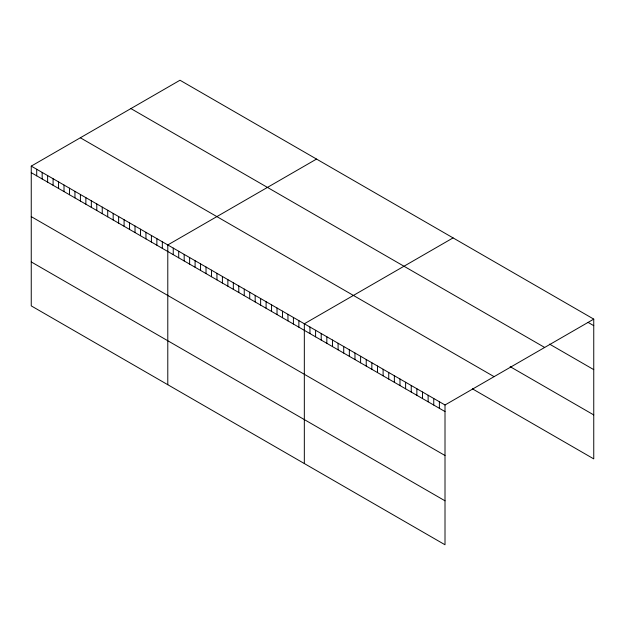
<?xml version="1.0" encoding="UTF-8"?>
<svg xmlns="http://www.w3.org/2000/svg" width="625" height="625" viewBox="0 0 625 625"><rect width="100%" height="100%" fill="white"/><g stroke="black" fill="none" stroke-linecap="round" stroke-linejoin="round"><path stroke-width="0.94" d="M31.25 166.117L445.008 404.992L445.008 544.766L31.25 305.883L31.25 166.117L179.992 80.234L593.75 319.117L593.75 458.883L472.367 388.805M316.531 159.07L167.789 244.945L167.789 384.711M453.07 237.898L304.328 323.773L304.328 463.547M445.008 404.992L593.75 319.117M588.125 322.422L593.75 325.672M549.539 344.109L593.75 369.633M130.906 108.578L544.664 347.453M510.148 366.656L593.75 414.922M80.336 137.773L494.094 376.656M31.25 172.672L445.008 411.555M31.25 216.633L445.008 455.508M31.25 261.922L445.008 500.805M439.375 401.742L439.375 408.305M433.75 398.492L433.75 405.055M428.125 395.25L428.125 401.805M422.5 392L422.5 398.555M416.867 388.75L416.867 395.305M411.242 385.5L411.242 392.055M405.617 382.25L405.617 388.812M399.984 379L399.984 385.562M394.359 375.758L394.359 382.312M388.734 372.508L388.734 379.062M383.109 369.258L383.109 375.812M377.477 366.008L377.477 372.562M371.852 362.758L371.852 369.32M366.227 359.508L366.227 366.07M360.602 356.266L360.602 362.82M354.969 353.016L354.969 359.57M349.344 349.766L349.344 356.32M343.719 346.516L343.719 353.07M338.094 343.266L338.094 349.828M332.461 340.016L332.461 346.578M326.836 336.773L326.836 343.328M321.211 333.523L321.211 340.078M315.586 330.273L315.586 336.828M309.953 327.023L309.953 333.578M298.867 320.625L298.867 327.18M293.406 317.469L293.406 324.023M287.945 314.312L287.945 320.875M282.484 311.164L282.484 317.719M277.023 308.008L277.023 314.562M271.562 304.852L271.562 311.414M266.094 301.703L266.094 308.258M260.633 298.547L260.633 305.109M255.172 295.398L255.172 301.953M249.711 292.242L249.711 298.797M244.25 289.086L244.25 295.648M238.789 285.938L238.789 292.492M233.328 282.781L233.328 289.344M227.867 279.633L227.867 286.188M222.406 276.477L222.406 283.031M216.945 273.32L216.945 279.883M211.484 270.172L211.484 276.727M206.023 267.016L206.023 273.578M200.555 263.867L200.555 270.422M195.094 260.711L195.094 267.266M189.633 257.555L189.633 264.117M184.172 254.406L184.172 260.961M178.711 251.25L178.711 257.805M173.25 248.102L173.25 254.656M162.328 241.789L162.328 248.352M156.867 238.641L156.867 245.195M151.406 235.484L151.406 242.039M145.945 232.328L145.945 238.891M140.484 229.18L140.484 235.734M135.023 226.023L135.023 232.586M129.555 222.875L129.555 229.43M124.094 219.719L124.094 226.273M118.633 216.562L118.633 223.125M113.172 213.414L113.172 219.969M107.711 210.258L107.711 216.82M102.25 207.109L102.25 213.664M96.789 203.953L96.789 210.508M91.328 200.797L91.328 207.359M85.867 197.648L85.867 204.203M80.406 194.492L80.406 201.055M74.945 191.344L74.945 197.898M69.484 188.188L69.484 194.742M64.016 185.031L64.016 191.594M58.555 181.883L58.555 188.438M53.094 178.727L53.094 185.281M47.633 175.57L47.633 182.133M42.172 172.422L42.172 178.977M36.711 169.266L36.711 175.828"/></g></svg>
